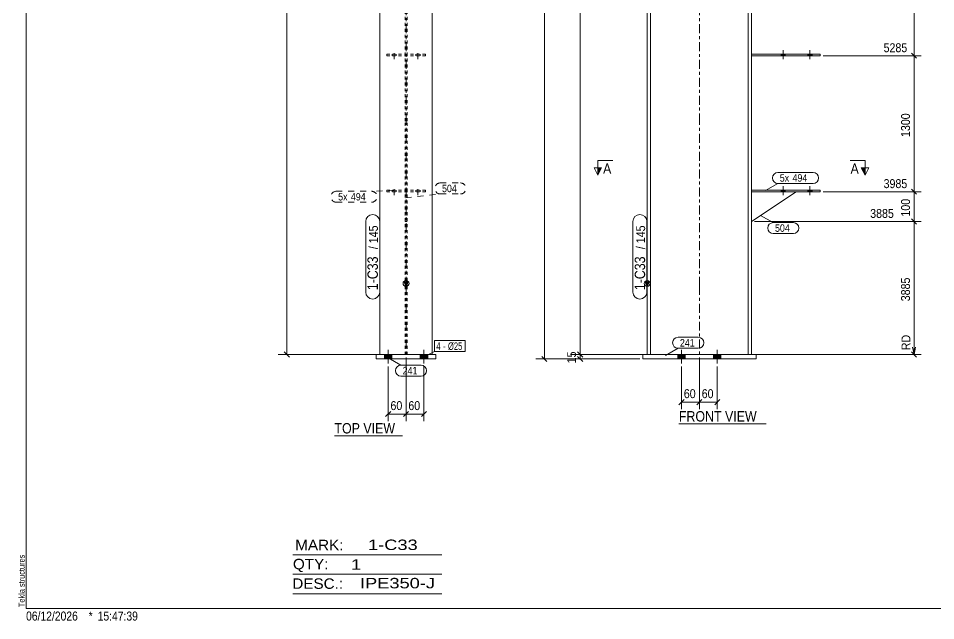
# Model space of a CAD drawing. Header units: millimetres. Extents: x 2 to 579, y 1 to 405.
# Drawn here: x 2.4 to 310.1, y 1 to 203 of the extents above; entities that cross this region are included whole.
import ezdxf

# ---------------------------------------------------------------- set-up
doc = ezdxf.new("R2010")
doc.units = ezdxf.units.MM
for name, pattern in [('XKITLINE00', [0]), ('XKITLINE01', [4, 1, -1, 1, -1]), ('XKITLINE02', [4, 2, -2]), ('XKITLINE03', [6, 3, -1, 1, -1])]:
    doc.linetypes.add(name, pattern=pattern)
for name, color, linetype, lineweight in [('Bolt', 3, 'Continuous', 0), ('BoltMark', 7, 'Continuous', 0), ('Dimensions', 7, 'Continuous', 0), ('DrawingSheet', 5, 'Continuous', 0), ('OtherObjectType', 7, 'Continuous', 0), ('Part', 2, 'Continuous', 0), ('PartMark', 7, 'Continuous', 0), ('Section', 6, 'Continuous', 0)]:
    doc.layers.add(name, color=color, linetype=linetype, lineweight=lineweight)
doc.styles.add('ARIAL', font='ARIAL.TTF')
doc.styles.add('ARIAL_NARROW', font='ARIALN.TTF')

# ---------------------------------------------------------------- blocks, each defined once
blk = doc.blocks.new('*A5')
at = {"layer": 'Bolt'}
for points in [[(259.64, 190.92), (259.64, 190.42), (258.24, 190.42), (258.24, 190.92)], [(259.64, 190.92), (259.64, 190.42), (258.24, 190.42), (258.24, 190.92)], [(268.64, 190.92), (268.64, 190.42), (267.24, 190.42), (267.24, 190.92)], [(268.64, 190.92), (268.64, 190.42), (267.24, 190.42), (267.24, 190.92)]]:
    blk.add_hatch(color=3, dxfattribs=at).paths.add_polyline_path(points, flags=17)
at = {"layer": 'Bolt', "color": 3, "linetype": 'XKITLINE00', "lineweight": 0}
for p, q in [((258.24, 190.42), (258.24, 190.92)), ((258.24, 190.42), (258.24, 190.92)), ((258.94, 189.26), (258.94, 192.26)), ((258.94, 189.26), (258.94, 192.26)), ((259.64, 190.42), (259.64, 190.92)), ((259.64, 190.42), (259.64, 190.92)), ((267.24, 190.42), (267.24, 190.92)), ((267.24, 190.42), (267.24, 190.92)), ((267.94, 189.26), (267.94, 192.26)), ((267.94, 189.26), (267.94, 192.26)), ((268.64, 190.42), (268.64, 190.92)), ((268.64, 190.42), (268.64, 190.92))]:
    blk.add_line(p, q, dxfattribs=at)
blk = doc.blocks.new('*A6')
at = {"layer": 'Bolt'}
for points in [[(259.64, 145.34), (259.64, 144.84), (258.24, 144.84), (258.24, 145.34)], [(259.64, 145.34), (259.64, 144.84), (258.24, 144.84), (258.24, 145.34)], [(268.64, 145.34), (268.64, 144.84), (267.24, 144.84), (267.24, 145.34)], [(268.64, 145.34), (268.64, 144.84), (267.24, 144.84), (267.24, 145.34)]]:
    blk.add_hatch(color=3, dxfattribs=at).paths.add_polyline_path(points, flags=17)
at = {"layer": 'Bolt', "color": 3, "linetype": 'XKITLINE00', "lineweight": 0}
for p, q in [((258.24, 144.84), (258.24, 145.34)), ((258.24, 144.84), (258.24, 145.34)), ((258.94, 143.68), (258.94, 146.68)), ((258.94, 143.68), (258.94, 146.68)), ((259.64, 144.84), (259.64, 145.34)), ((259.64, 144.84), (259.64, 145.34)), ((267.24, 144.84), (267.24, 145.34)), ((267.24, 144.84), (267.24, 145.34)), ((267.94, 143.68), (267.94, 146.68)), ((267.94, 143.68), (267.94, 146.68)), ((268.64, 144.84), (268.64, 145.34)), ((268.64, 144.84), (268.64, 145.34))]:
    blk.add_line(p, q, dxfattribs=at)
blk = doc.blocks.new('*A8')
at = {"layer": 'Bolt'}
for points in [[(226.09, 90.24), (226.09, 88.74), (223.59, 88.74), (223.59, 90.24)], [(226.09, 90.24), (226.09, 88.74), (223.59, 88.74), (223.59, 90.24)], [(238.09, 90.24), (238.09, 88.74), (235.59, 88.74), (235.59, 90.24)], [(238.09, 90.24), (238.09, 88.74), (235.59, 88.74), (235.59, 90.24)]]:
    blk.add_hatch(color=3, dxfattribs=at).paths.add_polyline_path(points, flags=17)
at = {"layer": 'Bolt', "color": 3, "linetype": 'XKITLINE00', "lineweight": 0}
for p, q in [((223.59, 90.24), (223.59, 88.74)), ((223.59, 90.24), (223.59, 88.74)), ((224.84, 91.74), (224.84, 87.24)), ((224.84, 91.74), (224.84, 87.24)), ((226.09, 90.24), (226.09, 88.74)), ((226.09, 90.24), (226.09, 88.74)), ((235.59, 90.24), (235.59, 88.74)), ((235.59, 90.24), (235.59, 88.74)), ((236.84, 91.74), (236.84, 87.24)), ((236.84, 91.74), (236.84, 87.24)), ((238.09, 90.24), (238.09, 88.74)), ((238.09, 90.24), (238.09, 88.74))]:
    blk.add_line(p, q, dxfattribs=at)
blk = doc.blocks.new('*A9')
at = {"layer": 'Part'}
blk.add_hatch(color=2, dxfattribs=at).paths.add_polyline_path([(212.54, 114.55), (214.14, 114.55), (213.34, 113.15)], flags=17)
at = {"layer": 'Part', "color": 7, "linetype": 'XKITLINE03', "lineweight": 0}
for p, q in [((230.84, 304.76), (230.84, 360.57)), ((230.84, 259.18), (230.84, 304.66)), ((230.84, 213.6), (230.84, 259.08)), ((230.84, 168.02), (230.84, 213.5)), ((230.84, 113.24), (230.84, 167.92)), ((230.84, 80.24), (230.84, 113.14))]:
    blk.add_line(p, q, dxfattribs=at)
at = {"layer": 'Part', "color": 2, "linetype": 'XKITLINE00', "lineweight": 0}
for p, q in [((214.44, 351.5), (213.34, 351.5)), ((213.34, 351.5), (213.34, 304.76)), ((214.44, 304.76), (214.44, 351.5)), ((248.34, 351.5), (247.24, 351.5)), ((247.24, 351.5), (247.24, 304.76)), ((248.34, 304.76), (248.34, 351.5)), ((214.44, 350.61), (247.24, 350.61)), ((213.34, 304.66), (213.34, 259.18)), ((214.44, 259.18), (214.44, 304.66)), ((247.24, 304.66), (247.24, 259.18)), ((248.34, 259.18), (248.34, 304.66)), ((213.34, 259.08), (213.34, 213.6)), ((214.44, 213.6), (214.44, 259.08)), ((247.24, 259.08), (247.24, 213.6)), ((248.34, 213.6), (248.34, 259.08)), ((213.34, 213.5), (213.34, 168.02)), ((214.44, 168.02), (214.44, 213.5)), ((247.24, 213.5), (247.24, 168.02)), ((248.34, 168.02), (248.34, 213.5)), ((213.34, 167.92), (213.34, 113.24)), ((214.44, 113.24), (214.44, 167.92)), ((247.24, 167.92), (247.24, 113.24)), ((248.34, 113.24), (248.34, 167.92)), ((213.34, 113.15), (212.54, 114.55)), ((212.54, 114.55), (214.14, 114.55)), ((214.14, 114.55), (213.34, 113.15)), ((213.34, 113.14), (213.34, 90.24)), ((214.44, 90.24), (214.44, 113.14)), ((247.24, 113.14), (247.24, 90.24)), ((248.34, 90.24), (248.34, 113.14))]:
    blk.add_line(p, q, dxfattribs=at)
at = {"layer": 'Part', "color": 7, "linetype": 'XKITLINE01', "lineweight": 0}
for p, q in [((213.34, 349.65), (214.44, 349.65)), ((214.44, 350.54), (247.24, 350.54)), ((247.24, 349.65), (248.34, 349.65)), ((213.34, 90.24), (248.34, 90.24))]:
    blk.add_line(p, q, dxfattribs=at)
at = {"layer": 'Part', "color": 2, "linetype": 'XKITLINE00', "lineweight": 0}
blk.add_circle((213.34, 114.05), 1, dxfattribs=at)
blk = doc.blocks.new('*A13')
at = {"layer": 'Part', "color": 2, "linetype": 'XKITLINE00', "lineweight": 0}
for p, q in [((248.34, 190.92), (271.34, 190.92)), ((271.34, 190.92), (271.34, 190.42)), ((271.34, 190.42), (248.34, 190.42))]:
    blk.add_line(p, q, dxfattribs=at)
at = {"layer": 'Part', "color": 7, "linetype": 'XKITLINE01', "lineweight": 0}
blk.add_line((248.34, 190.42), (248.34, 190.92), dxfattribs=at)
blk = doc.blocks.new('*A14')
at = {"layer": 'Part', "color": 2, "linetype": 'XKITLINE00', "lineweight": 0}
for p, q in [((248.34, 145.34), (271.34, 145.34)), ((271.34, 144.84), (248.34, 144.84)), ((271.34, 145.34), (271.34, 144.84))]:
    blk.add_line(p, q, dxfattribs=at)
at = {"layer": 'Part', "color": 7, "linetype": 'XKITLINE01', "lineweight": 0}
blk.add_line((248.34, 144.84), (248.34, 145.34), dxfattribs=at)
blk = doc.blocks.new('*A15')
at = {"layer": 'Part', "color": 2, "linetype": 'XKITLINE00', "lineweight": 0}
blk.add_line((248.34, 134.84), (263.34, 144.84), dxfattribs=at)
at = {"layer": 'Part', "color": 7, "linetype": 'XKITLINE01', "lineweight": 0}
for p, q in [((248.34, 144.84), (248.34, 134.84)), ((263.34, 144.84), (248.34, 144.84))]:
    blk.add_line(p, q, dxfattribs=at)
blk = doc.blocks.new('*A17')
at = {"layer": 'Part', "color": 2, "linetype": 'XKITLINE00', "lineweight": 0}
for p, q in [((249.84, 90.24), (211.84, 90.24)), ((211.84, 90.24), (211.84, 88.74)), ((249.84, 90.24), (249.84, 88.74)), ((249.84, 88.74), (211.84, 88.74))]:
    blk.add_line(p, q, dxfattribs=at)
blk = doc.blocks.new('*A21')
at = {"layer": 'Bolt', "color": 3, "linetype": 'XKITLINE02', "lineweight": 0}
for p, q in [((127.75, 190.42), (127.75, 190.92)), ((127.75, 190.42), (127.75, 190.92)), ((128.45, 189.26), (128.45, 192.26)), ((128.45, 189.26), (128.45, 192.26)), ((129.15, 190.42), (129.15, 190.92)), ((129.15, 190.42), (129.15, 190.92)), ((135.75, 190.42), (135.75, 190.92)), ((135.75, 190.42), (135.75, 190.92)), ((136.45, 189.26), (136.45, 192.26)), ((136.45, 189.26), (136.45, 192.26)), ((137.15, 190.42), (137.15, 190.92)), ((137.15, 190.42), (137.15, 190.92))]:
    blk.add_line(p, q, dxfattribs=at)
blk = doc.blocks.new('*A22')
at = {"layer": 'Bolt', "color": 3, "linetype": 'XKITLINE02', "lineweight": 0}
for p, q in [((127.75, 144.84), (127.75, 145.34)), ((127.75, 144.84), (127.75, 145.34)), ((128.45, 143.68), (128.45, 146.68)), ((128.45, 143.68), (128.45, 146.68)), ((129.15, 144.84), (129.15, 145.34)), ((129.15, 144.84), (129.15, 145.34)), ((135.75, 144.84), (135.75, 145.34)), ((135.75, 144.84), (135.75, 145.34)), ((136.45, 143.68), (136.45, 146.68)), ((136.45, 143.68), (136.45, 146.68)), ((137.15, 144.84), (137.15, 145.34)), ((137.15, 144.84), (137.15, 145.34))]:
    blk.add_line(p, q, dxfattribs=at)
blk = doc.blocks.new('*A24')
at = {"layer": 'Bolt'}
for points in [[(127.7, 90.24), (127.7, 88.74), (125.2, 88.74), (125.2, 90.24)], [(127.7, 90.24), (127.7, 88.74), (125.2, 88.74), (125.2, 90.24)], [(139.7, 90.24), (139.7, 88.74), (137.2, 88.74), (137.2, 90.24)], [(139.7, 90.24), (139.7, 88.74), (137.2, 88.74), (137.2, 90.24)]]:
    blk.add_hatch(color=3, dxfattribs=at).paths.add_polyline_path(points, flags=17)
at = {"layer": 'Bolt', "color": 3, "linetype": 'XKITLINE00', "lineweight": 0}
for p, q in [((125.2, 90.24), (125.2, 88.74)), ((125.2, 90.24), (125.2, 88.74)), ((126.45, 91.74), (126.45, 87.24)), ((126.45, 91.74), (126.45, 87.24)), ((127.7, 90.24), (127.7, 88.74)), ((127.7, 90.24), (127.7, 88.74)), ((137.2, 90.24), (137.2, 88.74)), ((137.2, 90.24), (137.2, 88.74)), ((138.45, 91.74), (138.45, 87.24)), ((138.45, 91.74), (138.45, 87.24)), ((139.7, 90.24), (139.7, 88.74)), ((139.7, 90.24), (139.7, 88.74))]:
    blk.add_line(p, q, dxfattribs=at)
blk = doc.blocks.new('*A25')
at = {"layer": 'Part'}
blk.add_hatch(color=2, dxfattribs=at).paths.add_polyline_path([(131.65, 114.55), (133.25, 114.55), (132.45, 113.15)], flags=17)
at = {"layer": 'Part', "color": 7, "linetype": 'XKITLINE03', "lineweight": 0}
for p, q in [((132.45, 304.76), (132.45, 360.57)), ((132.45, 259.18), (132.45, 304.66)), ((132.45, 213.6), (132.45, 259.08)), ((132.45, 168.02), (132.45, 213.5)), ((132.45, 113.24), (132.45, 167.92)), ((132.45, 80.24), (132.45, 113.14))]:
    blk.add_line(p, q, dxfattribs=at)
at = {"layer": 'Part', "color": 7, "linetype": 'XKITLINE01', "lineweight": 0}
for p, q in [((141.2, 351.5), (123.7, 349.65)), ((132.1, 350.54), (132.1, 304.76)), ((132.8, 350.61), (132.8, 304.76)), ((132.1, 304.66), (132.1, 259.18)), ((132.8, 304.66), (132.8, 259.18)), ((132.1, 259.08), (132.1, 213.6)), ((132.8, 259.08), (132.8, 213.6)), ((132.1, 213.5), (132.1, 168.02)), ((132.8, 213.5), (132.8, 168.02)), ((132.1, 167.92), (132.1, 113.24)), ((132.8, 167.92), (132.8, 113.24)), ((132.1, 113.14), (132.1, 90.24)), ((132.8, 113.14), (132.8, 90.24)), ((123.7, 90.24), (141.2, 90.24))]:
    blk.add_line(p, q, dxfattribs=at)
at = {"layer": 'Part', "color": 2, "linetype": 'XKITLINE00', "lineweight": 0}
for p, q in [((141.2, 304.76), (141.2, 351.5)), ((123.7, 304.76), (123.7, 349.65)), ((123.7, 259.18), (123.7, 304.66)), ((141.2, 259.18), (141.2, 304.66)), ((123.7, 213.6), (123.7, 259.08)), ((141.2, 213.6), (141.2, 259.08)), ((123.7, 168.02), (123.7, 213.5)), ((141.2, 168.02), (141.2, 213.5)), ((123.7, 113.24), (123.7, 167.92)), ((141.2, 113.24), (141.2, 167.92)), ((132.45, 113.15), (131.65, 114.55)), ((131.65, 114.55), (133.25, 114.55)), ((133.25, 114.55), (132.45, 113.15)), ((123.7, 90.24), (123.7, 113.14)), ((141.2, 90.24), (141.2, 113.14))]:
    blk.add_line(p, q, dxfattribs=at)
blk.add_circle((132.45, 114.05), 1, dxfattribs=at)
blk = doc.blocks.new('*A29')
at = {"layer": 'Part', "color": 7, "linetype": 'XKITLINE01', "lineweight": 0}
for p, q in [((125.95, 190.92), (125.95, 190.42)), ((125.95, 190.92), (138.95, 190.92)), ((138.95, 190.92), (138.95, 190.42)), ((125.95, 190.42), (138.95, 190.42))]:
    blk.add_line(p, q, dxfattribs=at)
blk = doc.blocks.new('*A30')
at = {"layer": 'Part', "color": 7, "linetype": 'XKITLINE01', "lineweight": 0}
for p, q in [((125.95, 145.34), (125.95, 144.84)), ((125.95, 145.34), (138.95, 145.34)), ((125.95, 144.84), (138.95, 144.84)), ((138.95, 145.34), (138.95, 144.84))]:
    blk.add_line(p, q, dxfattribs=at)
blk = doc.blocks.new('*A31')
at = {"layer": 'Part', "color": 7, "linetype": 'XKITLINE01', "lineweight": 0}
for p, q in [((132.7, 144.84), (132.2, 144.84)), ((132.2, 134.84), (132.2, 144.84)), ((132.2, 144.84), (132.7, 144.84)), ((132.7, 134.84), (132.7, 144.84)), ((132.7, 134.84), (132.2, 134.84))]:
    blk.add_line(p, q, dxfattribs=at)
blk = doc.blocks.new('*A33')
at = {"layer": 'Part', "color": 2, "linetype": 'XKITLINE00', "lineweight": 0}
for p, q in [((122.45, 88.74), (122.45, 90.24)), ((122.45, 90.24), (142.45, 90.24)), ((142.45, 90.24), (142.45, 88.74)), ((142.45, 88.74), (122.45, 88.74))]:
    blk.add_line(p, q, dxfattribs=at)
blk = doc.blocks.new('*A38')
at = {"layer": 'DrawingSheet', "color": 5, "linetype": 'XKITLINE00', "lineweight": 0}
for p, q in [((5, 405), (5, 5)), ((5, 5), (579, 5))]:
    blk.add_line(p, q, dxfattribs=at)
at = {"layer": 'DrawingSheet', "color": 5, "style": 'ARIAL', "width": 0.85}
blk.add_text('Tekla structures', height=2, rotation=90, dxfattribs=at).set_placement((4.5, 5.5))
blk = doc.blocks.new('*A42')
at = {"layer": 'OtherObjectType', "color": 6, "linetype": 'XKITLINE00', "lineweight": 0}
for p, q in [((94.5, 23), (144.5, 23)), ((94.5, 16.5), (144.5, 16.5)), ((94.5, 10), (144.5, 10))]:
    blk.add_line(p, q, dxfattribs=at)
at = {"layer": 'OtherObjectType', "color": 6, "style": 'ARIAL_NARROW'}
for s, width, p in [('MARK:', 1.275, (95.27, 24.58)), ('1-C33', 1.525501, (119.69, 24.65)), ('QTY:', 1.275, (94.5, 18.19)), ('1', 1.525501, (113.99, 18.05)), ('DESC.:', 1.275, (94.29, 11.63)), ('IPE350-J', 1.525501, (117, 11.79))]:
    blk.add_text(s, height=3.5, dxfattribs=dict(at, width=width)).set_placement(p)
blk = doc.blocks.new('*A45')
at = {"layer": 'OtherObjectType', "color": 7, "style": 'ARIAL_NARROW', "width": 1.008832}
for s, p in [('06/12/2026', (4.99, 1)), ('*', (26, 1)), ('15:47:39', (29, 1))]:
    blk.add_text(s, height=3, dxfattribs=at).set_placement(p)
blk = doc.blocks.new('*A46')
at = {"layer": 'Dimensions', "color": 7, "linetype": 'XKITLINE00', "lineweight": 0}
for p, q in [((211.09, 352.82), (175.99, 352.82)), ((177.99, 353.66), (179.69, 351.97)), ((178.84, 88.74), (178.84, 352.82)), ((177.99, 89.59), (179.69, 87.89)), ((210.84, 88.74), (175.99, 88.74))]:
    blk.add_line(p, q, dxfattribs=at)
at = {"layer": 'Dimensions', "color": 3}
for p in [(178.84, 352.82), (178.84, 88.74)]:
    blk.add_point(p, dxfattribs=at)
at = {"layer": 'Dimensions', "color": 3, "style": 'ARIAL', "width": 0.85}
blk.add_text('9457', height=3, rotation=90.0002, dxfattribs=at).set_placement((177.49, 216.33))
blk = doc.blocks.new('*A47')
at = {"layer": 'Dimensions', "color": 7, "linetype": 'XKITLINE00', "lineweight": 0}
for p, q in [((212.34, 90.24), (187.99, 90.24)), ((189.99, 91.09), (191.69, 89.39)), ((189.99, 89.59), (191.69, 87.89)), ((190.84, 88.74), (190.84, 90.24)), ((210.84, 88.74), (187.99, 88.74))]:
    blk.add_line(p, q, dxfattribs=at)
at = {"layer": 'Dimensions', "color": 3}
for p in [(190.84, 90.24), (190.84, 88.74)]:
    blk.add_point(p, dxfattribs=at)
at = {"layer": 'Dimensions', "color": 3, "style": 'ARIAL', "width": 0.85}
blk.add_text('15', height=3, rotation=90.0002, dxfattribs=at).set_placement((189.49, 87.26))
blk = doc.blocks.new('*A48')
at = {"layer": 'Dimensions', "color": 7, "linetype": 'XKITLINE00', "lineweight": 0}
for p, q in [((212.34, 351.5), (187.99, 351.5)), ((189.99, 352.34), (191.69, 350.65)), ((190.84, 90.24), (190.84, 351.5)), ((212.34, 90.24), (187.99, 90.24)), ((189.99, 91.09), (191.69, 89.39))]:
    blk.add_line(p, q, dxfattribs=at)
at = {"layer": 'Dimensions', "color": 3}
for p in [(190.84, 351.5), (190.84, 90.24)]:
    blk.add_point(p, dxfattribs=at)
at = {"layer": 'Dimensions', "color": 3, "style": 'ARIAL', "width": 0.85}
blk.add_text('9428', height=3, rotation=90.0002, dxfattribs=at).set_placement((189.49, 216.42))
blk = doc.blocks.new('*A50')
at = {"layer": 'Dimensions', "color": 7, "linetype": 'XKITLINE00', "lineweight": 0}
for p, q in [((301.99, 135.69), (303.69, 133.99)), ((249.34, 134.84), (305.24, 134.84)), ((302.84, 90.24), (302.84, 134.84)), ((302.84, 97.46), (302.84, 90.24)), ((302.34, 92.74), (302.84, 90.24)), ((303.34, 92.74), (302.84, 90.24)), ((249.34, 90.24), (305.24, 90.24)), ((249.34, 90.24), (305.24, 90.24)), ((301.99, 91.09), (303.69, 89.39))]:
    blk.add_line(p, q, dxfattribs=at)
at = {"layer": 'Dimensions', "color": 3}
for p in [(302.84, 134.84), (302.84, 90.24)]:
    blk.add_point(p, dxfattribs=at)
at = {"layer": 'Dimensions', "color": 7}
blk.add_point((302.84, 90.24), dxfattribs=at)
at = {"layer": 'Dimensions', "color": 3, "style": 'ARIAL', "width": 0.85}
blk.add_text('3885', height=3, dxfattribs=at).set_placement((288.14, 136.04))
for s, p in [('3885', (301.49, 108.09)), ('RD', (301.64, 91.68))]:
    blk.add_text(s, height=3, rotation=90.0002, dxfattribs=at).set_placement(p)
blk = doc.blocks.new('*A51')
at = {"layer": 'Dimensions', "color": 7, "linetype": 'XKITLINE00', "lineweight": 0}
for p, q in [((272.34, 144.84), (305.24, 144.84)), ((301.99, 145.69), (303.69, 143.99)), ((302.84, 134.84), (302.84, 144.84)), ((301.99, 135.69), (303.69, 133.99)), ((249.34, 134.84), (305.24, 134.84))]:
    blk.add_line(p, q, dxfattribs=at)
at = {"layer": 'Dimensions', "color": 3}
for p in [(302.84, 144.84), (302.84, 134.84)]:
    blk.add_point(p, dxfattribs=at)
at = {"layer": 'Dimensions', "color": 3, "style": 'ARIAL', "width": 0.85}
blk.add_text('3985', height=3, dxfattribs=at).set_placement((292.64, 146.04))
blk.add_text('100', height=3, rotation=90.0002, dxfattribs=at).set_placement((301.49, 136.5))
blk = doc.blocks.new('*A52')
at = {"layer": 'Dimensions', "color": 7, "linetype": 'XKITLINE00', "lineweight": 0}
for p, q in [((301.99, 191.27), (303.69, 189.57)), ((272.34, 190.42), (305.24, 190.42)), ((302.84, 144.84), (302.84, 190.42)), ((272.34, 144.84), (305.24, 144.84)), ((301.99, 145.69), (303.69, 143.99))]:
    blk.add_line(p, q, dxfattribs=at)
at = {"layer": 'Dimensions', "color": 3}
for p in [(302.84, 190.42), (302.84, 144.84)]:
    blk.add_point(p, dxfattribs=at)
at = {"layer": 'Dimensions', "color": 3, "style": 'ARIAL', "width": 0.85}
blk.add_text('5285', height=3, dxfattribs=at).set_placement((292.64, 191.62))
blk.add_text('1300', height=3, rotation=90.0002, dxfattribs=at).set_placement((301.49, 163.18))
blk = doc.blocks.new('*A53')
at = {"layer": 'Dimensions', "color": 7, "linetype": 'XKITLINE00', "lineweight": 0}
for p, q in [((272.34, 236), (305.24, 236)), ((301.99, 236.85), (303.69, 235.15)), ((302.84, 190.42), (302.84, 236)), ((301.99, 191.27), (303.69, 189.57)), ((272.34, 190.42), (305.24, 190.42))]:
    blk.add_line(p, q, dxfattribs=at)
at = {"layer": 'Dimensions', "color": 3}
for p in [(302.84, 236), (302.84, 190.42)]:
    blk.add_point(p, dxfattribs=at)
at = {"layer": 'Dimensions', "color": 3, "style": 'ARIAL', "width": 0.85}
blk.add_text('6585', height=3, dxfattribs=at).set_placement((292.64, 237.2))
blk.add_text('1300', height=3, rotation=90.0002, dxfattribs=at).set_placement((301.49, 208.76))
blk = doc.blocks.new('*A57')
at = {"layer": 'Dimensions', "color": 7, "linetype": 'XKITLINE00', "lineweight": 0}
for p, q in [((230.84, 89.24), (230.84, 71.84)), ((224.84, 86.24), (224.84, 71.84)), ((225.69, 75.09), (223.99, 73.39)), ((224.84, 74.24), (230.84, 74.24)), ((231.69, 75.09), (229.99, 73.39))]:
    blk.add_line(p, q, dxfattribs=at)
at = {"layer": 'Dimensions', "color": 3}
for p in [(224.84, 74.24), (230.84, 74.24)]:
    blk.add_point(p, dxfattribs=at)
at = {"layer": 'Dimensions', "color": 3, "style": 'ARIAL', "width": 0.85}
blk.add_text('60', height=3, dxfattribs=at).set_placement((225.62, 75.59))
blk = doc.blocks.new('*A58')
at = {"layer": 'Dimensions', "color": 7, "linetype": 'XKITLINE00', "lineweight": 0}
for p, q in [((230.84, 89.24), (230.84, 71.84)), ((236.84, 86.24), (236.84, 71.84)), ((231.69, 75.09), (229.99, 73.39)), ((230.84, 74.24), (236.84, 74.24)), ((237.69, 75.09), (235.99, 73.39))]:
    blk.add_line(p, q, dxfattribs=at)
at = {"layer": 'Dimensions', "color": 3}
for p in [(230.84, 74.24), (236.84, 74.24)]:
    blk.add_point(p, dxfattribs=at)
at = {"layer": 'Dimensions', "color": 3, "style": 'ARIAL', "width": 0.85}
blk.add_text('60', height=3, dxfattribs=at).set_placement((231.62, 75.59))
blk = doc.blocks.new('*A62')
at = {"layer": 'PartMark', "color": 7, "linetype": 'XKITLINE00', "lineweight": 0}
for p, q in [((223.71, 96), (230.48, 96)), ((219.47, 89.91), (223.71, 92.3)), ((223.71, 92.3), (230.48, 92.3))]:
    blk.add_line(p, q, dxfattribs=at)
for centre, start, end in [((223.71, 94.15), 90, 270), ((230.48, 94.15), 270, 90)]:
    blk.add_arc(centre, 1.85, start, end, dxfattribs=at)
at = {"layer": 'PartMark', "color": 3, "style": 'ARIAL', "width": 0.85}
blk.add_text('241', height=2.5, dxfattribs=at).set_placement((224.31, 92.9))
blk = doc.blocks.new('*A64')
at = {"layer": 'PartMark', "color": 7, "linetype": 'XKITLINE00', "lineweight": 0}
for p, q in [((251.37, 136.87), (255.61, 134.48)), ((255.61, 134.48), (262.38, 134.48)), ((255.61, 130.78), (262.38, 130.78))]:
    blk.add_line(p, q, dxfattribs=at)
for centre, start, end in [((255.61, 132.63), 90, 270), ((262.38, 132.63), 270, 90)]:
    blk.add_arc(centre, 1.85, start, end, dxfattribs=at)
at = {"layer": 'PartMark', "color": 3, "style": 'ARIAL', "width": 0.85}
blk.add_text('504', height=2.5, dxfattribs=at).set_placement((256.21, 131.38))
blk = doc.blocks.new('*A65')
at = {"layer": 'PartMark', "color": 7, "linetype": 'XKITLINE00', "lineweight": 0}
for p, q in [((208.54, 111.19), (208.54, 134.84)), ((213.24, 111.19), (213.24, 134.84))]:
    blk.add_line(p, q, dxfattribs=at)
for centre, start, end in [((210.89, 134.84), 0, 180), ((210.89, 111.19), 180, 0)]:
    blk.add_arc(centre, 2.35, start, end, dxfattribs=at)
at = {"layer": 'PartMark', "color": 3, "style": 'ARIAL', "width": 0.85}
for s, p in [('145', (212.64, 127.56)), ('/', (212.64, 125.55))]:
    blk.add_text(s, height=3, rotation=90.0002, dxfattribs=at).set_placement(p)
at = {"layer": 'PartMark', "color": 1, "style": 'ARIAL', "width": 0.85}
blk.add_text('1-C33', height=3.5, rotation=90.0002, dxfattribs=at).set_placement((212.64, 111.79))
blk = doc.blocks.new('*A66')
at = {"layer": 'PartMark', "color": 7, "linetype": 'XKITLINE00', "lineweight": 0}
for p, q in [((257.21, 151.3), (269, 151.3)), ((252.97, 145.21), (257.21, 147.6)), ((257.21, 147.6), (269, 147.6))]:
    blk.add_line(p, q, dxfattribs=at)
for centre, start, end in [((257.21, 149.45), 90, 270), ((269, 149.45), 270, 90)]:
    blk.add_arc(centre, 1.85, start, end, dxfattribs=at)
at = {"layer": 'PartMark', "color": 3, "style": 'ARIAL', "width": 0.85}
for s, p in [('5x', (257.81, 148.2)), ('494', (262.08, 148.2))]:
    blk.add_text(s, height=2.5, dxfattribs=at).set_placement(p)
blk = doc.blocks.new('*A67')
at = {"layer": 'Section'}
for points in [[(198.03, 152.84), (196.78, 150.34), (196.78, 152.84)], [(286.41, 152.84), (286.41, 150.34), (285.16, 152.84)]]:
    blk.add_hatch(color=3, dxfattribs=at).paths.add_polyline_path(points, flags=17)
at = {"layer": 'Section', "color": 1, "linetype": 'XKITLINE00', "lineweight": 0}
for p, q in [((196.78, 155.34), (201.78, 155.34)), ((196.78, 155.34), (196.78, 150.34)), ((286.41, 155.34), (281.41, 155.34)), ((286.41, 155.34), (286.41, 150.34))]:
    blk.add_line(p, q, dxfattribs=at)
at = {"layer": 'Section', "color": 3, "linetype": 'XKITLINE00', "lineweight": 0}
for p, q in [((196.78, 150.34), (195.53, 152.84)), ((198.03, 152.84), (195.53, 152.84)), ((196.78, 150.34), (198.03, 152.84)), ((285.16, 152.84), (287.66, 152.84)), ((286.41, 150.34), (285.16, 152.84)), ((287.66, 152.84), (286.41, 150.34))]:
    blk.add_line(p, q, dxfattribs=at)
at = {"layer": 'Section', "color": 7, "style": 'ARIAL', "width": 0.85}
for p in [(198.53, 150.84), (281.54, 150.84)]:
    blk.add_text('A', height=3.5, dxfattribs=at).set_placement(p)
blk = doc.blocks.new('*A68')
at = {"layer": 'OtherObjectType', "color": 7, "linetype": 'XKITLINE00', "lineweight": 0}
blk.add_line((223.97, 66.99), (253.27, 66.99), dxfattribs=at)
at = {"layer": 'OtherObjectType', "color": 7, "style": 'ARIAL', "width": 0.85}
blk.add_text('FRONT VIEW', height=3.5, dxfattribs=at).set_placement((223.97, 67.74))
blk = doc.blocks.new('*A69')
at = {"layer": 'Dimensions', "color": 7, "linetype": 'XKITLINE00', "lineweight": 0}
for p, q in [((122.7, 349.65), (89.6, 349.65)), ((91.6, 350.5), (93.3, 348.8)), ((92.45, 90.24), (92.45, 349.65)), ((122.7, 90.24), (89.6, 90.24)), ((91.6, 91.09), (93.3, 89.39))]:
    blk.add_line(p, q, dxfattribs=at)
at = {"layer": 'Dimensions', "color": 3}
for p in [(92.45, 349.65), (92.45, 90.24)]:
    blk.add_point(p, dxfattribs=at)
at = {"layer": 'Dimensions', "color": 3, "style": 'ARIAL', "width": 0.85}
blk.add_text('9410', height=3, dxfattribs=at).set_placement((93.75, 350.85))
blk.add_text('9410', height=3, rotation=90.0002, dxfattribs=at).set_placement((91.1, 215.49))
blk = doc.blocks.new('*A72')
at = {"layer": 'Dimensions', "color": 7, "linetype": 'XKITLINE00', "lineweight": 0}
for p, q in [((132.45, 89.24), (132.45, 67.84)), ((126.45, 86.24), (126.45, 67.84)), ((127.3, 71.09), (125.6, 69.39)), ((133.3, 71.09), (131.6, 69.39)), ((126.45, 70.24), (132.45, 70.24))]:
    blk.add_line(p, q, dxfattribs=at)
at = {"layer": 'Dimensions', "color": 3}
for p in [(126.45, 70.24), (132.45, 70.24)]:
    blk.add_point(p, dxfattribs=at)
at = {"layer": 'Dimensions', "color": 3, "style": 'ARIAL', "width": 0.85}
blk.add_text('60', height=3, dxfattribs=at).set_placement((127.22, 71.59))
blk = doc.blocks.new('*A73')
at = {"layer": 'Dimensions', "color": 7, "linetype": 'XKITLINE00', "lineweight": 0}
for p, q in [((132.45, 89.24), (132.45, 67.84)), ((138.45, 86.24), (138.45, 67.84)), ((133.3, 71.09), (131.6, 69.39)), ((139.3, 71.09), (137.6, 69.39)), ((132.45, 70.24), (138.45, 70.24))]:
    blk.add_line(p, q, dxfattribs=at)
at = {"layer": 'Dimensions', "color": 3}
for p in [(132.45, 70.24), (138.45, 70.24)]:
    blk.add_point(p, dxfattribs=at)
at = {"layer": 'Dimensions', "color": 3, "style": 'ARIAL', "width": 0.85}
blk.add_text('60', height=3, dxfattribs=at).set_placement((133.22, 71.59))
blk = doc.blocks.new('*A76')
at = {"layer": 'BoltMark', "color": 7, "linetype": 'XKITLINE00', "lineweight": 0}
for p, q in [((141.99, 94.88), (152.28, 94.88)), ((141.99, 91.18), (141.99, 94.88)), ((152.28, 91.18), (152.28, 94.88)), ((138.45, 89.49), (141.99, 91.18)), ((141.99, 91.18), (152.28, 91.18))]:
    blk.add_line(p, q, dxfattribs=at)
at = {"layer": 'BoltMark', "color": 3, "style": 'ARIAL_NARROW', "width": 0.85}
for s, p in [('4', (142.59, 91.78)), ('-', (144.86, 91.78)), ('Ø25', (146.51, 91.78))]:
    blk.add_text(s, height=2.5, dxfattribs=at).set_placement(p)
blk = doc.blocks.new('*A77')
at = {"layer": 'PartMark', "color": 7, "linetype": 'XKITLINE00', "lineweight": 0}
for p, q in [((126.48, 89.07), (130.72, 86.68)), ((130.72, 86.68), (137.48, 86.68)), ((130.72, 82.98), (137.48, 82.98))]:
    blk.add_line(p, q, dxfattribs=at)
for centre, start, end in [((130.72, 84.83), 90, 270), ((137.48, 84.83), 270, 90)]:
    blk.add_arc(centre, 1.85, start, end, dxfattribs=at)
at = {"layer": 'PartMark', "color": 3, "style": 'ARIAL', "width": 0.85}
blk.add_text('241', height=2.5, dxfattribs=at).set_placement((131.32, 83.58))
blk = doc.blocks.new('*A79')
at = {"layer": 'PartMark', "color": 7, "linetype": 'XKITLINE02', "lineweight": 0}
for p, q in [((143.92, 147.77), (150.68, 147.77)), ((132.33, 142.81), (143.92, 144.07)), ((143.92, 144.07), (150.68, 144.07))]:
    blk.add_line(p, q, dxfattribs=at)
for centre, start, end in [((143.92, 145.92), 90, 270), ((150.68, 145.92), 270, 90)]:
    blk.add_arc(centre, 1.85, start, end, dxfattribs=at)
at = {"layer": 'PartMark', "color": 3, "style": 'ARIAL', "width": 0.85}
blk.add_text('504', height=2.5, dxfattribs=at).set_placement((144.52, 144.67))
blk = doc.blocks.new('*A80')
at = {"layer": 'PartMark', "color": 7, "linetype": 'XKITLINE00', "lineweight": 0}
for p, q in [((118.9, 111.19), (118.9, 134.84)), ((123.6, 111.19), (123.6, 134.84))]:
    blk.add_line(p, q, dxfattribs=at)
for centre, start, end in [((121.25, 134.84), 0, 180), ((121.25, 111.19), 180, 0)]:
    blk.add_arc(centre, 2.35, start, end, dxfattribs=at)
at = {"layer": 'PartMark', "color": 3, "style": 'ARIAL', "width": 0.85}
for s, p in [('145', (123, 127.56)), ('/', (123, 125.55))]:
    blk.add_text(s, height=3, rotation=90.0002, dxfattribs=at).set_placement(p)
at = {"layer": 'PartMark', "color": 1, "style": 'ARIAL', "width": 0.85}
blk.add_text('1-C33', height=3.5, rotation=90.0002, dxfattribs=at).set_placement((123, 111.79))
blk = doc.blocks.new('*A81')
at = {"layer": 'PartMark', "color": 7, "linetype": 'XKITLINE02', "lineweight": 0}
for p, q in [((109.07, 144.99), (120.85, 144.99)), ((128.58, 145.21), (120.85, 144.99)), ((109.07, 141.29), (120.85, 141.29))]:
    blk.add_line(p, q, dxfattribs=at)
for centre, start, end in [((109.07, 143.14), 90, 270), ((120.85, 143.14), 270, 90)]:
    blk.add_arc(centre, 1.85, start, end, dxfattribs=at)
at = {"layer": 'PartMark', "color": 3, "style": 'ARIAL', "width": 0.85}
for s, p in [('5x', (109.67, 141.89)), ('494', (113.94, 141.89))]:
    blk.add_text(s, height=2.5, dxfattribs=at).set_placement(p)
blk = doc.blocks.new('*A82')
at = {"layer": 'OtherObjectType', "color": 7, "linetype": 'XKITLINE00', "lineweight": 0}
blk.add_line((108.43, 62.99), (131.25, 62.99), dxfattribs=at)
at = {"layer": 'OtherObjectType', "color": 7, "style": 'ARIAL', "width": 0.85}
blk.add_text('TOP VIEW', height=3.5, dxfattribs=at).set_placement((108.43, 63.74))

msp = doc.modelspace()

# ---------------------------------------------------------------- block references
at = {"lineweight": 0}
for name in ['*A38', '*A69', '*A46', '*A48', '*A53', '*A52', '*A29', '*A21', '*A13', '*A5', '*A67', '*A66', '*A79', '*A51', '*A81', '*A30', '*A22', '*A31', '*A14', '*A15', '*A6', '*A50', '*A80', '*A65', '*A64', '*A62', '*A76', '*A33', '*A24', '*A72', '*A73', '*A47', '*A17', '*A8', '*A57', '*A58', '*A77', '*A68', '*A82', '*A42', '*A45']:
    msp.add_blockref(name, (0, 0), dxfattribs=at)
at = {"layer": 'Part', "lineweight": 0}
for name in ['*A25', '*A9']:
    msp.add_blockref(name, (0, 0), dxfattribs=at)

doc.saveas('drawing.dxf')
